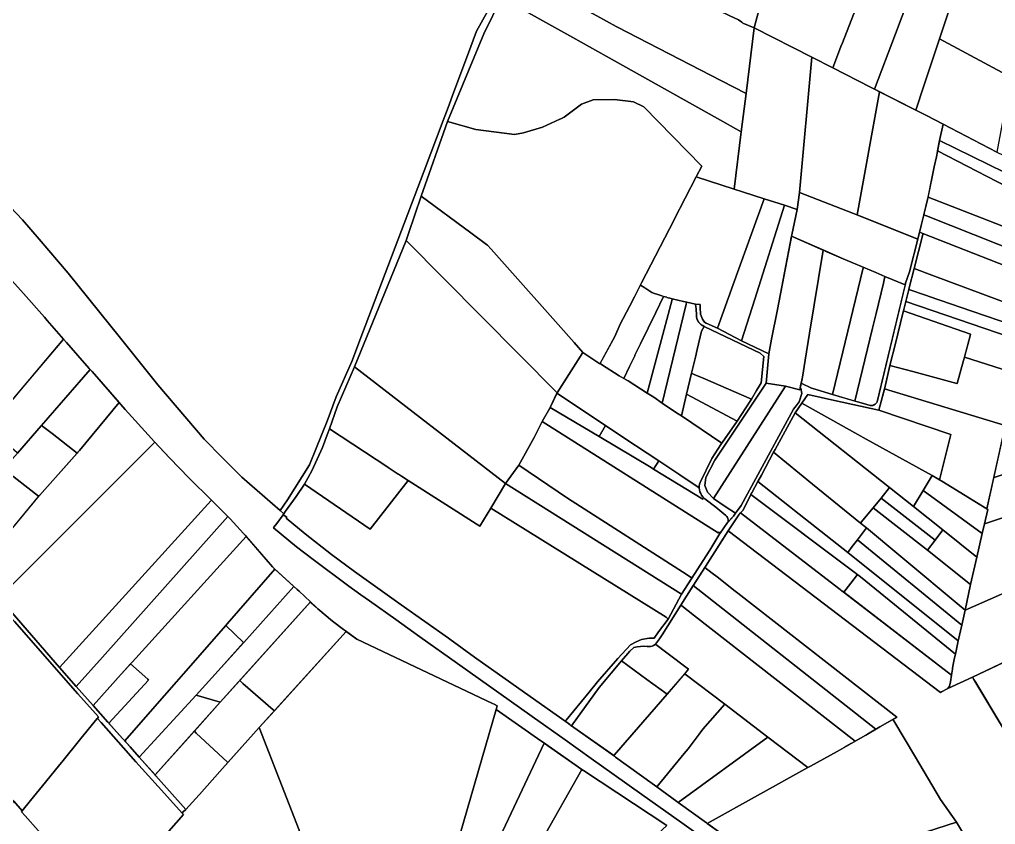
# Model space of a CAD drawing. Header units: metres. Extents: x 3 to 1005126, y 39 to 4383651.
# Drawn here: x 493042 to 493853, y 4369137 to 4369805 of the extents above; entities that cross this region are included whole.
import ezdxf

# ---------------------------------------------------------------- set-up
doc = ezdxf.new("R2010")
doc.units = ezdxf.units.M
doc.header["$MEASUREMENT"] = 0
doc.layers.add('TM_Llucmajor', color=7, linetype='Continuous')

msp = doc.modelspace()

# ---------------------------------------------------------------- linework, layer by layer
at = {"layer": 'TM_Llucmajor', "linetype": 'Continuous', "flags": 128}
for points in [[(493564.09, 4369833.96), (493552, 4369838.58), (493471.05, 4369869.57), (493472.16, 4369870.96), (493474.76, 4369874.43), (493482.3, 4369884.48), (493546.73, 4369860.94), (493588.83, 4369844.57), (493610.2, 4369836.26), (493657.68, 4369817.46), (493652.55, 4369797.99), (493643.02, 4369801.9), (493642.27, 4369802.75), (493639.53, 4369804.5), (493631.84, 4369808.08), (493623.32, 4369812.41), (493618.53, 4369814.24), (493609.63, 4369816.67), (493566.59, 4369833.23), (493564.09, 4369833.96)], [(493700.48, 4369773.51), (493652.55, 4369797.99), (493657.68, 4369817.46), (493663.6, 4369839.97), (493675.74, 4369882.96), (493705.05, 4369871.58), (493707.4, 4369870.67), (493713.72, 4369868.02), (493714.22, 4369867.81), (493734.2, 4369859.38), (493742.37, 4369855.93), (493751.74, 4369851.98), (493725.33, 4369784.19), (493725.19, 4369783.83), (493717.73, 4369764.7), (493700.48, 4369773.51)], [(493564.09, 4369833.96), (493566.59, 4369833.23), (493609.63, 4369816.67), (493618.53, 4369814.24), (493623.32, 4369812.41), (493631.84, 4369808.08), (493639.53, 4369804.5), (493642.27, 4369802.75), (493643.02, 4369801.9), (493652.55, 4369797.99), (493645.84, 4369743.42), (493625.46, 4369753.93), (493538.35, 4369798.84), (493537.93, 4369799.07), (493521.95, 4369807.79), (493454.23, 4369844.7), (493464.41, 4369861.27), (493470.23, 4369868.54), (493471.05, 4369869.57), (493552, 4369838.58), (493564.09, 4369833.96)], [(493749.16, 4369748.64), (493717.73, 4369764.7), (493725.19, 4369783.83), (493725.33, 4369784.19), (493751.74, 4369851.98), (493760.29, 4369874.07), (493761.36, 4369873.63), (493793.25, 4369860.57), (493795.15, 4369859.78), (493793.46, 4369855.31), (493792.14, 4369851.84), (493769.83, 4369793.06), (493752.35, 4369747.01), (493749.16, 4369748.64)], [(493786.73, 4369729.52), (493752.35, 4369747.01), (493769.83, 4369793.06), (493792.14, 4369851.84), (493793.46, 4369855.31), (493824.69, 4369843.47), (493806.39, 4369788.92), (493805.79, 4369787.12), (493793.42, 4369749.74), (493786.73, 4369729.52)], [(493865.75, 4369756.86), (493806.39, 4369788.92), (493824.69, 4369843.47), (493827.2, 4369850.92), (493924.58, 4369800.52), (493923.94, 4369796.79), (493923.6, 4369794.78), (493913.88, 4369732.41), (493911.81, 4369733.47), (493865.75, 4369756.86)], [(493501.94, 4369789.86), (493442.79, 4369822.99), (493454.23, 4369844.7), (493521.95, 4369807.79), (493537.93, 4369799.07), (493538.35, 4369798.84), (493625.46, 4369753.93), (493645.84, 4369743.42), (493641.84, 4369711.49), (493622.04, 4369722.59), (493529.68, 4369774.32), (493501.94, 4369789.86)], [(493421.47, 4369713.53), (493397.98, 4369720.07), (493428.08, 4369793.08), (493442.79, 4369822.99), (493501.94, 4369789.86), (493529.68, 4369774.32), (493622.04, 4369722.59), (493641.84, 4369711.49), (493635.87, 4369663.94), (493604.31, 4369674.14), (493609.03, 4369683.12), (493560.9, 4369732.28), (493552.38, 4369736.45), (493536.68, 4369738.35), (493518.84, 4369738.2), (493509.05, 4369734.48), (493499.11, 4369726.98), (493494.76, 4369723.69), (493491.9, 4369722.36), (493491.19, 4369722.04), (493476.87, 4369715.55), (493461.08, 4369710.84), (493453.39, 4369709.5), (493421.47, 4369713.53)], [(493642.91, 4369661.66), (493635.87, 4369663.94), (493641.84, 4369711.49), (493645.84, 4369743.42), (493652.55, 4369797.99), (493700.48, 4369773.51), (493690.21, 4369661.23), (493688.14, 4369647.05), (493677.65, 4369650.72), (493660.87, 4369655.85), (493642.91, 4369661.66)], [(493795.62, 4369725.03), (493786.73, 4369729.52), (493793.42, 4369749.74), (493805.79, 4369787.12), (493806.39, 4369788.92), (493865.75, 4369756.86), (493854.01, 4369694.84), (493809.38, 4369718.08), (493795.62, 4369725.03)], [(493752.35, 4369747.01), (493756.54, 4369744.88), (493737.97, 4369642.75), (493735.1, 4369643.9), (493690.21, 4369661.23), (493700.48, 4369773.51), (493717.73, 4369764.7), (493749.16, 4369748.64), (493752.35, 4369747.01)], [(493756.54, 4369744.88), (493786.73, 4369729.52), (493795.62, 4369725.03), (493809.38, 4369718.08), (493806.58, 4369704.34), (493804.75, 4369695.32), (493803.83, 4369690.79), (493802.16, 4369682.6), (493800.44, 4369674.16), (493796.61, 4369655.34), (493788.42, 4369622.6), (493737.97, 4369642.75), (493756.54, 4369744.88)], [(493417.11, 4369627.79), (493375.94, 4369658.1), (493397.98, 4369720.07), (493421.47, 4369713.53), (493453.39, 4369709.5), (493461.08, 4369710.84), (493476.87, 4369715.55), (493491.19, 4369722.04), (493491.9, 4369722.36), (493494.76, 4369723.69), (493499.11, 4369726.98), (493509.05, 4369734.48), (493518.84, 4369738.2), (493536.68, 4369738.35), (493552.38, 4369736.45), (493560.9, 4369732.28), (493609.03, 4369683.12), (493604.31, 4369674.14), (493586.19, 4369638.86), (493586.04, 4369638.57), (493558.97, 4369586.21), (493553.07, 4369574.73), (493548.94, 4369566.66), (493541.37, 4369551.91), (493536.94, 4369541.67), (493524.43, 4369518.88), (493510.23, 4369528.34), (493503.11, 4369536.63), (493502.96, 4369536.8), (493434.08, 4369614.15), (493431.09, 4369617.5), (493430.38, 4369618.02), (493417.11, 4369627.79)], [(493901.51, 4369657.99), (493806.58, 4369704.34), (493809.38, 4369718.08), (493854.01, 4369694.84), (493903.85, 4369671.29), (493906.15, 4369670.3), (493904.34, 4369656.22), (493901.51, 4369657.99)], [(493903.34, 4369644.98), (493804.86, 4369695.87), (493806.58, 4369704.34), (493901.51, 4369657.99), (493904.34, 4369656.22), (493903.34, 4369644.98)], [(493803.83, 4369690.79), (493804.75, 4369695.32), (493804.86, 4369695.87), (493903.34, 4369644.98), (493903.18, 4369643.13), (493901.86, 4369633.58), (493898.16, 4369618.05), (493797.01, 4369657.33), (493800.44, 4369674.16), (493802.16, 4369682.6), (493803.83, 4369690.79)], [(493593.9, 4369570.82), (493584.52, 4369573.08), (493583.71, 4369573.27), (493580.09, 4369574.08), (493580.12, 4369574.22), (493578.73, 4369574.53), (493577.26, 4369575.02), (493575.83, 4369575.47), (493572.64, 4369576.51), (493569.68, 4369577.48), (493567.64, 4369578.14), (493567.4, 4369578.22), (493567.47, 4369578.33), (493562.48, 4369581.53), (493562.37, 4369581.6), (493561.63, 4369582.05), (493558.02, 4369584.35), (493558.97, 4369586.21), (493586.04, 4369638.57), (493586.19, 4369638.86), (493604.31, 4369674.14), (493635.87, 4369663.94), (493642.91, 4369661.66), (493660.87, 4369655.85), (493635.12, 4369584.86), (493621.98, 4369548.62), (493612.7, 4369552.8), (493611.17, 4369553.64), (493609.56, 4369556.2), (493608, 4369560.15), (493607.58, 4369565.88), (493607.6, 4369568.16), (493603.88, 4369568.48), (493596.49, 4369570.2), (493593.9, 4369570.82)], [(493488.94, 4369494.98), (493363.4, 4369621.5), (493365.39, 4369627.31), (493375.94, 4369658.1), (493417.11, 4369627.79), (493430.38, 4369618.02), (493431.09, 4369617.5), (493434.08, 4369614.15), (493502.96, 4369536.8), (493503.11, 4369536.63), (493510.23, 4369528.34), (493488.94, 4369494.98)], [(493642.1, 4369538.2), (493621.98, 4369548.62), (493635.12, 4369584.86), (493660.87, 4369655.85), (493677.65, 4369650.72), (493652.96, 4369572.55), (493642.1, 4369538.2)], [(493761.13, 4369591.62), (493753.55, 4369594.79), (493726.58, 4369606.06), (493710.85, 4369613.01), (493683.65, 4369624.96), (493683.89, 4369626.18), (493688.14, 4369647.05), (493690.21, 4369661.23), (493735.1, 4369643.9), (493788.42, 4369622.6), (493781.62, 4369595.39), (493778.35, 4369585.93), (493778.18, 4369585.21), (493778.02, 4369584.57), (493761.13, 4369591.62)], [(493796.61, 4369655.34), (493797.01, 4369657.33), (493898.16, 4369618.05), (493894.02, 4369602.87), (493795.78, 4369641.83), (493793.46, 4369642.73), (493796.61, 4369655.34)], [(493664.69, 4369527.37), (493642.1, 4369538.2), (493652.96, 4369572.55), (493677.65, 4369650.72), (493688.14, 4369647.05), (493683.89, 4369626.18), (493671.82, 4369564.05), (493667.06, 4369539.54), (493664.69, 4369527.37)], [(493795.78, 4369641.83), (493894.02, 4369602.87), (493890.05, 4369588.92), (493792.66, 4369627.27), (493789.83, 4369628.24), (493793.46, 4369642.73), (493795.78, 4369641.83)], [(493639.88, 4369393.74), (493631.54, 4369381.2), (493612.12, 4369350.88), (493602.21, 4369335.27), (493596.37, 4369326.06), (493591.68, 4369318.67), (493576.12, 4369294.15), (493573.86, 4369290.58), (493570.67, 4369286.36), (493570.2, 4369285.96), (493569.04, 4369285.27), (493567.79, 4369284.75), (493566.47, 4369284.42), (493565.13, 4369284.29), (493564.13, 4369284.32), (493563.78, 4369284.36), (493560.96, 4369284.52), (493558.14, 4369284.44), (493558.1, 4369284.43), (493555.33, 4369284.11), (493552.57, 4369283.53), (493549.21, 4369280.45), (493542.42, 4369272.32), (493523.95, 4369250.27), (493500.88, 4369218.46), (493500.36, 4369218.85), (493499.4, 4369219.56), (493498.27, 4369220.39), (493495.6, 4369222.23), (493496.32, 4369223.05), (493515.49, 4369246.51), (493522.5, 4369255.08), (493539.21, 4369274.4), (493549.93, 4369285.82), (493554.53, 4369288.19), (493558.89, 4369290.05), (493565.44, 4369291.13), (493569.5, 4369291.13), (493573.17, 4369296.54), (493580.99, 4369307.09), (493592.19, 4369327.79), (493615.65, 4369364.32), (493624.11, 4369378.03), (493624.32, 4369378.33), (493630.47, 4369387.18), (493635.44, 4369392.46), (493637.11, 4369394.91), (493641.85, 4369401.4), (493653.99, 4369423.71), (493685.29, 4369481.24), (493687.47, 4369484.22), (493689.91, 4369487.55), (493692.23, 4369494.51), (493691.62, 4369497.22), (493691.62, 4369498.12), (493691.1, 4369498.59), (493690.74, 4369499.06), (493691.4, 4369502.13), (493691.56, 4369502.9), (493691.8, 4369502.79), (493692.16, 4369502.62), (493700.18, 4369498.85), (493700.24, 4369498.78), (493701.28, 4369498.47), (493717.6, 4369493.62), (493738.45, 4369487.42), (493743.25, 4369485.99), (493748.98, 4369484.29), (493750.03, 4369484.28), (493750.4, 4369484.35), (493751.07, 4369484.47), (493752.05, 4369484.86), (493752.31, 4369485), (493752.94, 4369485.42), (493753.7, 4369486.14), (493754.32, 4369487), (493754.61, 4369487.56), (493778.18, 4369585.21), (493778.35, 4369585.93), (493781.62, 4369595.39), (493788.42, 4369622.6), (493789.83, 4369628.24), (493792.66, 4369627.27), (493792.48, 4369626.4), (493785.39, 4369598.05), (493781.37, 4369581.98), (493778.54, 4369570.64), (493776.3, 4369562.29), (493769.54, 4369534.87), (493765.47, 4369518.68), (493760.98, 4369499.18), (493755.98, 4369480.56), (493719.38, 4369488.47), (493697.1, 4369493.63), (493692.1, 4369486.44), (493686.55, 4369478.22), (493670.01, 4369447.86), (493668.66, 4369445.6), (493658.54, 4369426.54), (493655.7, 4369421.18), (493650.58, 4369412), (493643.16, 4369397.33), (493639.88, 4369393.74)], [(493692.66, 4369508.04), (493690.41, 4369497.51), (493678.63, 4369500.35), (493662.49, 4369502.98), (493664.69, 4369527.37), (493667.06, 4369539.54), (493671.82, 4369564.05), (493683.65, 4369624.96), (493709.88, 4369613.44), (493698.62, 4369544.54), (493694.97, 4369522.17), (493692.66, 4369508.04)], [(493890.05, 4369588.92), (493888.47, 4369580.38), (493888.4, 4369577.46), (493888.38, 4369576.65), (493884.71, 4369561.03), (493870.68, 4369566.26), (493800.2, 4369592.53), (493785.39, 4369598.05), (493792.48, 4369626.4), (493792.66, 4369627.27), (493890.05, 4369588.92)], [(493445.98, 4369419.76), (493320.6, 4369516.44), (493363.4, 4369621.5), (493488.94, 4369494.98), (493482.9, 4369482.15), (493476.45, 4369471.23), (493469.92, 4369457.76), (493457.2, 4369434.83), (493445.98, 4369419.76)], [(493015.29, 4369610.75), (493016.48, 4369609.81), (493045.68, 4369577.41), (493063.14, 4369557.66), (493065.51, 4369554.98), (493078.9, 4369539.61), (493046.89, 4369501.44), (493027.51, 4369478.32), (493017.4, 4369485.3), (493000.28, 4369497.99), (493013.95, 4369522.57), (493011.7, 4369524.01), (492986.27, 4369540.32), (493015.29, 4369610.75)], [(493743.05, 4369598.77), (493717.6, 4369493.62), (493701.28, 4369498.47), (493700.24, 4369498.78), (493700.18, 4369498.85), (493692.16, 4369502.62), (493691.8, 4369502.79), (493691.56, 4369502.9), (493692.66, 4369508.04), (493694.97, 4369522.17), (493698.62, 4369544.54), (493709.88, 4369613.44), (493710.85, 4369613.01), (493711.62, 4369612.67), (493713.02, 4369612.05), (493726.58, 4369606.06), (493743.13, 4369599.14), (493743.05, 4369598.77)], [(493743.05, 4369598.77), (493743.13, 4369599.14), (493753.55, 4369594.79), (493761.13, 4369591.62), (493759.91, 4369586.02), (493753.76, 4369560.74), (493750.77, 4369548.5), (493736.06, 4369488.13), (493717.6, 4369493.62), (493743.05, 4369598.77)], [(493778.02, 4369584.57), (493754.61, 4369487.56), (493754.32, 4369487), (493753.7, 4369486.14), (493752.94, 4369485.42), (493752.31, 4369485), (493752.05, 4369484.86), (493751.07, 4369484.47), (493750.4, 4369484.35), (493750.03, 4369484.28), (493748.98, 4369484.29), (493743.25, 4369485.99), (493738.45, 4369487.42), (493736.06, 4369488.13), (493750.77, 4369548.5), (493753.76, 4369560.74), (493759.91, 4369586.02), (493761.13, 4369591.62), (493778.02, 4369584.57)], [(493781.37, 4369581.98), (493785.39, 4369598.05), (493800.2, 4369592.53), (493870.68, 4369566.26), (493881.98, 4369562.04), (493878.71, 4369547.28), (493833.22, 4369562.86), (493797.78, 4369574.99), (493795.77, 4369575.68), (493781.05, 4369580.72), (493781.37, 4369581.98)], [(493562.48, 4369581.53), (493567.47, 4369578.33), (493567.4, 4369578.22), (493567.64, 4369578.14), (493569.68, 4369577.48), (493572.64, 4369576.51), (493575.83, 4369575.47), (493577.26, 4369575.02), (493570.76, 4369561.59), (493558.21, 4369535.52), (493553.55, 4369526.16), (493553.34, 4369525.73), (493548.91, 4369516.76), (493544.26, 4369506.83), (493540.3, 4369509.08), (493525.66, 4369518.49), (493524.59, 4369519.17), (493536.94, 4369541.67), (493541.37, 4369551.91), (493548.94, 4369566.66), (493553.07, 4369574.73), (493558.02, 4369584.35), (493561.63, 4369582.05), (493562.37, 4369581.6), (493562.48, 4369581.53)], [(493553.34, 4369525.73), (493553.55, 4369526.16), (493558.21, 4369535.52), (493570.76, 4369561.59), (493577.26, 4369575.02), (493578.73, 4369574.53), (493580.12, 4369574.22), (493580.09, 4369574.08), (493583.71, 4369573.27), (493584.52, 4369573.08), (493584.34, 4369572.39), (493563.75, 4369494.71), (493547.79, 4369504.82), (493546.65, 4369505.47), (493544.26, 4369506.83), (493548.91, 4369516.76), (493553.34, 4369525.73)], [(493876.51, 4369537.36), (493778.54, 4369570.64), (493781.05, 4369580.72), (493795.77, 4369575.68), (493797.78, 4369574.99), (493833.22, 4369562.86), (493878.71, 4369547.28), (493878.45, 4369546.11), (493876.51, 4369537.36)], [(493593.9, 4369570.82), (493596.49, 4369570.2), (493596.37, 4369569.73), (493596.11, 4369568.65), (493576.16, 4369486.44), (493569.24, 4369491.23), (493563.75, 4369494.71), (493584.34, 4369572.39), (493584.52, 4369573.08), (493593.9, 4369570.82)], [(493596.37, 4369569.73), (493596.49, 4369570.2), (493603.88, 4369568.48), (493604.14, 4369566.39), (493604.36, 4369564.58), (493604.53, 4369559.33), (493604.54, 4369559.14), (493604.54, 4369558.94), (493604.56, 4369558.74), (493604.57, 4369558.54), (493604.59, 4369558.34), (493604.62, 4369558.14), (493604.65, 4369557.94), (493604.68, 4369557.75), (493604.71, 4369557.55), (493604.75, 4369557.35), (493604.8, 4369557.16), (493604.85, 4369556.97), (493604.9, 4369556.77), (493604.95, 4369556.58), (493605.01, 4369556.39), (493605.08, 4369556.2), (493605.14, 4369556.01), (493605.22, 4369555.82), (493605.29, 4369555.64), (493605.37, 4369555.46), (493605.45, 4369555.27), (493605.54, 4369555.09), (493605.63, 4369554.91), (493605.72, 4369554.74), (493605.82, 4369554.56), (493605.92, 4369554.39), (493606.02, 4369554.22), (493606.13, 4369554.05), (493606.24, 4369553.88), (493606.35, 4369553.72), (493606.47, 4369553.56), (493606.59, 4369553.4), (493606.72, 4369553.24), (493606.84, 4369553.08), (493606.97, 4369552.93), (493607.11, 4369552.78), (493607.24, 4369552.64), (493607.38, 4369552.49), (493607.52, 4369552.35), (493607.67, 4369552.21), (493607.82, 4369552.08), (493607.97, 4369551.95), (493608.12, 4369551.82), (493608.27, 4369551.69), (493608.43, 4369551.57), (493608.59, 4369551.45), (493608.75, 4369551.33), (493608.92, 4369551.22), (493609.09, 4369551.11), (493609.26, 4369551.01), (493609.43, 4369550.9), (493609.6, 4369550.81), (493609.78, 4369550.71), (493611.03, 4369550.08), (493608.85, 4369546.26), (493605.27, 4369531.03), (493603.71, 4369524.5), (493600.55, 4369511.23), (493596.4, 4369493.76), (493592.13, 4369475.85), (493589.53, 4369477.5), (493584.01, 4369481), (493576.16, 4369486.44), (493596.11, 4369568.65), (493596.37, 4369569.73)], [(493607.58, 4369565.88), (493608, 4369560.15), (493609.56, 4369556.2), (493611.17, 4369553.64), (493612.7, 4369552.8), (493621.98, 4369548.62), (493642.1, 4369538.2), (493664.69, 4369527.37), (493662.49, 4369502.98), (493619.92, 4369439.03), (493612.45, 4369424.72), (493611.43, 4369417.94), (493613.85, 4369412.56), (493618.78, 4369407.12), (493628.5, 4369400.64), (493637.11, 4369394.91), (493635.44, 4369392.46), (493630.61, 4369387.32), (493630.82, 4369388.36), (493630.83, 4369389.42), (493630.64, 4369390.47), (493630.61, 4369390.6), (493630.26, 4369391.46), (493629.7, 4369392.37), (493629.11, 4369393.03), (493620.65, 4369399.95), (493611.62, 4369406.98), (493611.43, 4369407.06), (493611.31, 4369407.13), (493610.9, 4369407.47), (493609.82, 4369408.63), (493608.89, 4369409.92), (493608.13, 4369411.31), (493607.55, 4369412.79), (493607.16, 4369414.32), (493606.97, 4369415.9), (493606.96, 4369416.09), (493606.96, 4369416.21), (493606.98, 4369417.48), (493607.19, 4369419.06), (493607.59, 4369420.59), (493617.29, 4369440.4), (493624.94, 4369452.02), (493638.38, 4369471.38), (493649.33, 4369488), (493650.36, 4369489.57), (493654.54, 4369496.73), (493656.73, 4369500.49), (493658.35, 4369503.26), (493660.57, 4369525.02), (493657.56, 4369527.72), (493611.69, 4369549.76), (493611.03, 4369550.08), (493609.78, 4369550.71), (493609.6, 4369550.81), (493609.43, 4369550.9), (493609.26, 4369551.01), (493609.09, 4369551.11), (493608.92, 4369551.22), (493608.75, 4369551.33), (493608.59, 4369551.45), (493608.43, 4369551.57), (493608.27, 4369551.69), (493608.12, 4369551.82), (493607.97, 4369551.95), (493607.82, 4369552.08), (493607.67, 4369552.21), (493607.52, 4369552.35), (493607.38, 4369552.49), (493607.24, 4369552.64), (493607.11, 4369552.78), (493606.97, 4369552.93), (493606.84, 4369553.08), (493606.72, 4369553.24), (493606.59, 4369553.4), (493606.47, 4369553.56), (493606.35, 4369553.72), (493606.24, 4369553.88), (493606.13, 4369554.05), (493606.02, 4369554.22), (493605.92, 4369554.39), (493605.82, 4369554.56), (493605.72, 4369554.74), (493605.63, 4369554.91), (493605.54, 4369555.09), (493605.45, 4369555.27), (493605.37, 4369555.46), (493605.29, 4369555.64), (493605.22, 4369555.82), (493605.14, 4369556.01), (493605.08, 4369556.2), (493605.01, 4369556.39), (493604.95, 4369556.58), (493604.9, 4369556.77), (493604.85, 4369556.97), (493604.8, 4369557.16), (493604.75, 4369557.35), (493604.71, 4369557.55), (493604.68, 4369557.75), (493604.65, 4369557.94), (493604.62, 4369558.14), (493604.59, 4369558.34), (493604.57, 4369558.54), (493604.56, 4369558.74), (493604.54, 4369558.94), (493604.54, 4369559.14), (493604.53, 4369559.33), (493604.36, 4369564.58), (493604.14, 4369566.39), (493603.88, 4369568.48), (493607.6, 4369568.16), (493607.58, 4369565.88)], [(493873.87, 4369525.46), (493870.62, 4369510.82), (493827.14, 4369524.57), (493831.89, 4369542.26), (493832.29, 4369543.74), (493776.5, 4369563.04), (493778.54, 4369570.64), (493876.51, 4369537.36), (493875.59, 4369533.23), (493873.87, 4369525.46)], [(493776.3, 4369562.29), (493776.5, 4369563.04), (493832.29, 4369543.74), (493831.89, 4369542.26), (493826.39, 4369521.78), (493821.22, 4369502.55), (493820.72, 4369502.69), (493784.19, 4369512.5), (493765.22, 4369517.6), (493765.47, 4369518.68), (493769.54, 4369534.87), (493776.3, 4369562.29)], [(493603.71, 4369524.5), (493605.27, 4369531.03), (493608.85, 4369546.26), (493611.03, 4369550.08), (493611.69, 4369549.76), (493657.56, 4369527.72), (493660.57, 4369525.02), (493658.35, 4369503.26), (493656.73, 4369500.49), (493654.54, 4369496.73), (493650.36, 4369489.57), (493610.24, 4369507.02), (493602.73, 4369510.28), (493600.55, 4369511.23), (493603.71, 4369524.5)], [(493040.56, 4369445), (493020.11, 4369462.76), (493016.84, 4369465.6), (493027.51, 4369478.32), (493078.9, 4369539.61), (493081.49, 4369536.64), (493100.29, 4369515.19), (493101.05, 4369514.32), (493060.45, 4369467.58), (493040.72, 4369444.86), (493040.56, 4369445)], [(493546.65, 4369505.47), (493547.79, 4369504.82), (493563.75, 4369494.71), (493569.24, 4369491.23), (493576.16, 4369486.44), (493584.01, 4369481), (493589.53, 4369477.5), (493592.13, 4369475.85), (493625.67, 4369453.07), (493624.94, 4369452.02), (493617.29, 4369440.4), (493607.59, 4369420.59), (493607.19, 4369419.06), (493606.98, 4369417.48), (493606.96, 4369416.21), (493606.96, 4369416.09), (493590.74, 4369426.86), (493563.63, 4369444.86), (493545.17, 4369457.1), (493528.95, 4369467.86), (493488.73, 4369494.54), (493488.94, 4369494.98), (493510.23, 4369528.34), (493524.43, 4369518.88), (493524.59, 4369519.17), (493525.66, 4369518.49), (493540.3, 4369509.08), (493544.26, 4369506.83), (493546.65, 4369505.47)], [(493760.98, 4369499.18), (493765.22, 4369517.6), (493784.19, 4369512.5), (493820.72, 4369502.69), (493821.22, 4369502.55), (493826.39, 4369521.78), (493827.14, 4369524.57), (493870.62, 4369510.82), (493869.78, 4369507.04), (493865.04, 4369485.64), (493861.23, 4369468.45), (493861.11, 4369467.91), (493760.74, 4369498.31), (493760.98, 4369499.18)], [(493090.98, 4369445.67), (493090.31, 4369444.92), (493069.47, 4369461.1), (493060.73, 4369467.9), (493101.05, 4369514.32), (493102.63, 4369512.51), (493125.13, 4369486.85), (493092.3, 4369447.14), (493090.98, 4369445.67)], [(493306.27, 4369483.24), (493320.6, 4369516.44), (493445.98, 4369419.76), (493433.8, 4369399.24), (493424.83, 4369384.14), (493365.27, 4369422.01), (493359.68, 4369425.65), (493357.03, 4369427.37), (493356.85, 4369427.48), (493348.59, 4369432.91), (493348.28, 4369433.11), (493299.76, 4369464.96), (493306.27, 4369483.24)], [(493600.55, 4369511.23), (493602.73, 4369510.28), (493610.24, 4369507.02), (493650.36, 4369489.57), (493649.33, 4369488), (493638.38, 4369471.38), (493596.4, 4369493.76), (493600.55, 4369511.23)], [(493618.78, 4369407.12), (493613.85, 4369412.56), (493611.43, 4369417.94), (493612.45, 4369424.72), (493619.92, 4369439.03), (493662.49, 4369502.98), (493678.63, 4369500.35), (493618.78, 4369407.12)], [(493523.76, 4369458.67), (493483.22, 4369482.83), (493488.73, 4369494.54), (493528.95, 4369467.86), (493523.76, 4369458.67)], [(493625.67, 4369453.07), (493592.13, 4369475.85), (493596.4, 4369493.76), (493638.38, 4369471.38), (493625.67, 4369453.07)], [(493690.41, 4369497.51), (493690.74, 4369499.06), (493691.1, 4369498.59), (493691.62, 4369498.12), (493691.62, 4369497.22), (493692.23, 4369494.51), (493689.91, 4369487.55), (493687.47, 4369484.22), (493685.29, 4369481.24), (493653.99, 4369423.71), (493641.85, 4369401.4), (493637.11, 4369394.91), (493628.5, 4369400.64), (493618.78, 4369407.12), (493678.63, 4369500.35), (493690.41, 4369497.51)], [(493806.58, 4369422.67), (493800.28, 4369426.4), (493745.51, 4369456.39), (493738.51, 4369460.23), (493692.1, 4369486.44), (493697.1, 4369493.63), (493719.38, 4369488.47), (493755.98, 4369480.56), (493815.81, 4369460.37), (493806.58, 4369422.67)], [(493755.98, 4369480.56), (493760.74, 4369498.31), (493861.11, 4369467.91), (493845.74, 4369398.64), (493809.71, 4369420.83), (493806.58, 4369422.67), (493815.81, 4369460.37), (493755.98, 4369480.56)], [(493058.9, 4369409.83), (493092.3, 4369447.14), (493125.13, 4369486.85), (493126.65, 4369485.12), (493130.21, 4369481.05), (493152.03, 4369456.88), (493154.2, 4369454.48), (493154.75, 4369453.89), (493025.32, 4369324.63), (493023.55, 4369326.66), (493005.19, 4369344.88), (493058.9, 4369409.83)], [(493764.98, 4369416.24), (493686.55, 4369478.22), (493692.1, 4369486.44), (493738.51, 4369460.23), (493745.51, 4369456.39), (493800.28, 4369426.4), (493793, 4369413.94), (493784.84, 4369400.47), (493764.98, 4369416.24)], [(493851.5, 4369424.59), (493861.23, 4369468.45), (493862.84, 4369467.96), (493915.68, 4369478.51), (493971.44, 4369492.11), (493974.17, 4369492.77), (493972.33, 4369464), (493852.82, 4369424.91), (493851.5, 4369424.59)], [(493610.35, 4369407.67), (493610.5, 4369407.91), (493610.9, 4369407.47), (493611.31, 4369407.13), (493611.43, 4369407.06), (493611.62, 4369406.98), (493620.65, 4369399.95), (493629.11, 4369393.03), (493629.7, 4369392.37), (493630.26, 4369391.46), (493630.61, 4369390.6), (493630.64, 4369390.47), (493630.83, 4369389.42), (493630.82, 4369388.36), (493630.61, 4369387.32), (493630.47, 4369387.18), (493624.32, 4369378.33), (493622.98, 4369379.21), (493622.54, 4369378.74), (493476.45, 4369471.23), (493482.9, 4369482.15), (493483.22, 4369482.83), (493523.76, 4369458.67), (493567.07, 4369432.85), (493569.07, 4369431.62), (493609.77, 4369406.74), (493610.35, 4369407.67)], [(493701.09, 4369419.2), (493668.66, 4369445.6), (493670.01, 4369447.86), (493686.55, 4369478.22), (493764.98, 4369416.24), (493758.11, 4369407.53), (493751.45, 4369399.52), (493742.85, 4369389.18), (493740.88, 4369386.81), (493701.09, 4369419.2)], [(493600.62, 4369341.21), (493596.76, 4369343.71), (493497.56, 4369407.51), (493457.2, 4369434.83), (493469.92, 4369457.76), (493476.45, 4369471.23), (493622.54, 4369378.74), (493622.98, 4369379.21), (493624.32, 4369378.33), (493624.11, 4369378.03), (493615.65, 4369364.32), (493600.75, 4369341.12), (493600.62, 4369341.21)], [(493030.19, 4369432.91), (493031.43, 4369434.3), (493031.92, 4369434.87), (493040.62, 4369444.74), (493060.45, 4369467.58), (493060.73, 4369467.9), (493069.47, 4369461.1), (493090.31, 4369444.92), (493058.9, 4369409.83), (493058.26, 4369409.06), (493029.13, 4369431.73), (493030.19, 4369432.91)], [(493333.71, 4369381.63), (493279.12, 4369419.17), (493285.31, 4369430.12), (493294.16, 4369449.57), (493298.03, 4369460.18), (493299.76, 4369464.96), (493348.28, 4369433.11), (493348.59, 4369432.91), (493356.85, 4369427.48), (493357.03, 4369427.37), (493359.68, 4369425.65), (493365.27, 4369422.01), (493333.71, 4369381.63)], [(493563.63, 4369444.86), (493573.39, 4369438.38), (493573.37, 4369438.35), (493569.07, 4369431.62), (493567.07, 4369432.85), (493523.76, 4369458.67), (493528.95, 4369467.86), (493545.17, 4369457.1), (493563.63, 4369444.86)], [(493852.82, 4369424.91), (493972.33, 4369464), (493972.12, 4369460.75), (493970.4, 4369428.36), (493966.26, 4369427.39), (493918.21, 4369410.36), (493886.45, 4369400.44), (493885.87, 4369400.26), (493843.83, 4369386.1), (493846.6, 4369398.11), (493845.74, 4369398.64), (493851.5, 4369424.59), (493852.82, 4369424.91)], [(493154.75, 4369453.89), (493166.93, 4369440.85), (493183.31, 4369424.16), (493201.83, 4369405.85), (493201.67, 4369405.67), (493075.51, 4369266.92), (493025.32, 4369324.63), (493154.75, 4369453.89)], [(493681.97, 4369400.54), (493655.7, 4369421.18), (493658.54, 4369426.54), (493668.66, 4369445.6), (493701.09, 4369419.2), (493740.88, 4369386.81), (493745.75, 4369382.81), (493738.26, 4369372.83), (493734.04, 4369367.23), (493730.46, 4369362.45), (493686.06, 4369397.33), (493681.97, 4369400.54)], [(493573.39, 4369438.38), (493590.74, 4369426.86), (493606.96, 4369416.09), (493606.97, 4369415.9), (493607.16, 4369414.32), (493607.55, 4369412.79), (493608.13, 4369411.31), (493608.89, 4369409.92), (493609.82, 4369408.63), (493610.5, 4369407.91), (493610.35, 4369407.67), (493609.77, 4369406.74), (493569.07, 4369431.62), (493573.37, 4369438.35), (493573.39, 4369438.38)], [(493031.11, 4369376.22), (493030.46, 4369375.44), (493003.5, 4369397.09), (493000.33, 4369399.49), (493029.13, 4369431.73), (493058.26, 4369409.06), (493031.11, 4369376.22)], [(493600.62, 4369341.21), (493600.75, 4369341.12), (493592.19, 4369327.79), (493445.98, 4369419.76), (493457.2, 4369434.83), (493497.56, 4369407.51), (493596.76, 4369343.71), (493600.62, 4369341.21)], [(493263.43, 4369396.76), (493272.28, 4369408.9), (493279.12, 4369419.17), (493333.71, 4369381.63), (493365.27, 4369422.01), (493424.83, 4369384.14), (493433.8, 4369399.24), (493579.41, 4369308.68), (493580.99, 4369307.09), (493573.17, 4369296.54), (493569.5, 4369291.13), (493565.44, 4369291.13), (493558.89, 4369290.05), (493554.53, 4369288.19), (493549.93, 4369285.82), (493539.21, 4369274.4), (493522.5, 4369255.08), (493515.49, 4369246.51), (493496.32, 4369223.05), (493495.6, 4369222.23), (493480.52, 4369232.93), (493420.38, 4369275.61), (493399.84, 4369290.44), (493398.65, 4369291.27), (493359.36, 4369318.88), (493320.66, 4369346.56), (493301.48, 4369360.69), (493279.62, 4369377.79), (493263.91, 4369390.8), (493264.46, 4369391.57), (493261.29, 4369393.69), (493261.86, 4369394.5), (493263.43, 4369396.76)], [(493650.58, 4369412), (493655.7, 4369421.18), (493681.97, 4369400.54), (493686.06, 4369397.33), (493730.46, 4369362.45), (493822.07, 4369288.99), (493819.64, 4369277.85), (493740.8, 4369342.09), (493738.52, 4369343.86), (493649.83, 4369410.51), (493650.58, 4369412)], [(493842.01, 4369378.27), (493793, 4369413.94), (493800.28, 4369426.4), (493809.71, 4369420.83), (493846.6, 4369398.11), (493843.83, 4369386.1), (493842.01, 4369378.27)], [(493827.68, 4369314.58), (493832.31, 4369335.86), (493837.43, 4369358.45), (493842.01, 4369378.27), (493843.83, 4369386.1), (493885.87, 4369400.26), (493886.45, 4369400.44), (493918.21, 4369410.36), (493966.26, 4369427.39), (493970.4, 4369428.36), (493966.8, 4369373.92), (493919.03, 4369353.32), (493895.39, 4369343.67), (493878.64, 4369336.82), (493827.68, 4369314.58)], [(493579.41, 4369308.68), (493433.8, 4369399.24), (493445.98, 4369419.76), (493592.19, 4369327.79), (493580.99, 4369307.09), (493579.41, 4369308.68)], [(493802.78, 4369372.69), (493758.11, 4369407.53), (493764.98, 4369416.24), (493784.84, 4369400.47), (493809.25, 4369381.32), (493802.78, 4369372.69)], [(493809.25, 4369381.32), (493784.84, 4369400.47), (493793, 4369413.94), (493842.01, 4369378.27), (493837.43, 4369358.45), (493809.25, 4369381.32)], [(493089.37, 4369251.05), (493075.51, 4369266.92), (493201.67, 4369405.67), (493201.83, 4369405.85), (493201.99, 4369405.69), (493215.52, 4369392.24), (493111.29, 4369275.58), (493089.37, 4369251.05)], [(493736.95, 4369345.03), (493738.35, 4369343.98), (493732.89, 4369336.86), (493726.97, 4369329.4), (493726.21, 4369329.99), (493725.31, 4369330.68), (493724.63, 4369331.21), (493723.96, 4369331.72), (493722.89, 4369332.54), (493641.32, 4369395.32), (493643.16, 4369397.33), (493649.83, 4369410.51), (493734.28, 4369347.04), (493735.45, 4369346.16), (493736.29, 4369345.53), (493736.95, 4369345.03)], [(493796.36, 4369364.34), (493751.45, 4369399.52), (493758.11, 4369407.53), (493802.78, 4369372.69), (493796.36, 4369364.34)], [(493745.75, 4369382.81), (493740.88, 4369386.81), (493742.85, 4369389.18), (493751.45, 4369399.52), (493796.36, 4369364.34), (493832.31, 4369335.86), (493827.68, 4369314.58), (493772.63, 4369360.42), (493745.75, 4369382.81)], [(493230.05, 4369376.47), (493230.71, 4369375.7), (493136.19, 4369271.71), (493126.85, 4369261.3), (493103.49, 4369235.27), (493089.37, 4369251.05), (493111.29, 4369275.58), (493215.52, 4369392.24), (493217.31, 4369390.46), (493228.41, 4369378.28), (493230.05, 4369376.47)], [(493813.36, 4369249.37), (493808.18, 4369246.77), (493807.2, 4369246.21), (493631.06, 4369380.46), (493631.54, 4369381.2), (493639.88, 4369393.74), (493641.32, 4369395.32), (493816.35, 4369260.62), (493815.7, 4369254.99), (493814.62, 4369251.35), (493813.36, 4369249.37)], [(493824.9, 4369301.92), (493738.26, 4369372.83), (493745.75, 4369382.81), (493772.63, 4369360.42), (493827.68, 4369314.58), (493824.9, 4369301.92)], [(493832.31, 4369335.86), (493796.36, 4369364.34), (493802.78, 4369372.69), (493809.25, 4369381.32), (493837.43, 4369358.45), (493832.31, 4369335.86)], [(493149.02, 4369257.1), (493134.69, 4369270.05), (493136.19, 4369271.71), (493230.71, 4369375.7), (493252.55, 4369350.58), (493253.81, 4369349.12), (493254.56, 4369348.44), (493214.82, 4369303.06), (493213.66, 4369301.73), (493178.65, 4369261.75), (493172.86, 4369255.13), (493154.78, 4369234.49), (493129.76, 4369205.91), (493127.87, 4369208.02), (493116.61, 4369220.6), (493149.67, 4369256.52), (493149.02, 4369257.1)], [(493822.07, 4369288.99), (493730.46, 4369362.45), (493734.04, 4369367.23), (493738.26, 4369372.83), (493824.9, 4369301.92), (493822.07, 4369288.99)], [(493044.75, 4369147.82), (493037.84, 4369155.83), (493021.08, 4369171.93), (493002.17, 4369190.1), (492903.65, 4369277.63), (492891.74, 4369288.21), (492884.36, 4369294.17), (492917.33, 4369345.33), (492917.63, 4369345.79), (492919.4, 4369349.07), (492949.66, 4369347.96), (493000.48, 4369346.68), (493038.32, 4369305.15), (493090.74, 4369245.09), (493108.06, 4369225.82), (493107.1, 4369224.55), (493107.04, 4369224.62), (493106.98, 4369224.69), (493093.36, 4369207.91), (493077.43, 4369188.22), (493075.83, 4369186.25), (493064.03, 4369171.77), (493051.46, 4369156.37), (493044.75, 4369147.82)], [(493214.82, 4369303.06), (493254.56, 4369348.44), (493270.26, 4369334.17), (493228.71, 4369287.75), (493228.52, 4369287.55), (493213.66, 4369301.73), (493214.82, 4369303.06)], [(493756.94, 4369217.58), (493754.19, 4369215.88), (493753.67, 4369215.58), (493602.01, 4369334.95), (493602.21, 4369335.27), (493611.53, 4369349.95), (493617.69, 4369345.11), (493621.68, 4369342.1), (493636.89, 4369330.22), (493638.86, 4369328.68), (493770.92, 4369225.55), (493756.94, 4369217.58)], [(493738.35, 4369343.98), (493738.52, 4369343.86), (493740.8, 4369342.09), (493819.64, 4369277.85), (493818.77, 4369273.84), (493818.77, 4369273.41), (493818.12, 4369270.71), (493817.58, 4369268.12), (493817.16, 4369266.16), (493817.2, 4369265.47), (493816.35, 4369260.62), (493730.47, 4369326.71), (493726.97, 4369329.4), (493732.89, 4369336.86), (493738.35, 4369343.98)], [(493209.06, 4369238), (493189.17, 4369243.94), (493209.93, 4369266.78), (493228.71, 4369287.75), (493270.26, 4369334.17), (493273.03, 4369331.66), (493274.56, 4369330.28), (493283.96, 4369321.42), (493209.06, 4369238)], [(493603.09, 4369309.73), (493592.54, 4369318), (493591.68, 4369318.67), (493596.37, 4369326.06), (493602.01, 4369334.95), (493753.67, 4369215.58), (493746.69, 4369211.5), (493745.88, 4369210.94), (493745.39, 4369210.6), (493736.48, 4369205.65), (493603.09, 4369309.73)], [(493813.36, 4369249.37), (493814.62, 4369251.35), (493815.7, 4369254.99), (493816.35, 4369260.62), (493817.2, 4369265.47), (493817.16, 4369266.16), (493817.58, 4369268.12), (493818.12, 4369270.71), (493818.77, 4369273.41), (493818.77, 4369273.84), (493819.64, 4369277.85), (493822.07, 4369288.99), (493824.9, 4369301.92), (493827.68, 4369314.58), (493878.64, 4369336.82), (493874.38, 4369307.22), (493869.08, 4369275.61), (493868.78, 4369275.4), (493833.92, 4369258.95), (493813.36, 4369249.37)], [(493253.17, 4369231.73), (493227.92, 4369253.75), (493226.01, 4369255.42), (493225.9, 4369255.51), (493225.27, 4369256.06), (493283.96, 4369321.42), (493283.99, 4369321.39), (493284.49, 4369320.91), (493288.76, 4369316.89), (493290.22, 4369315.52), (493302.34, 4369305.43), (493311.54, 4369298.38), (493313.05, 4369297.23), (493313.62, 4369296.82), (493254.13, 4369230.89), (493253.17, 4369231.73)], [(493603.09, 4369309.73), (493736.48, 4369205.65), (493736.11, 4369205.45), (493733.2, 4369203.83), (493727.88, 4369200.87), (493721.36, 4369197.25), (493699.22, 4369184.95), (493697.24, 4369183.85), (493664.01, 4369209.16), (493628.19, 4369236.44), (493595.3, 4369261.49), (493594.92, 4369261.78), (493596.72, 4369263.87), (493598.06, 4369265.41), (493580.04, 4369279.17), (493571, 4369286.07), (493570.67, 4369286.36), (493573.86, 4369290.58), (493576.12, 4369294.15), (493591.68, 4369318.67), (493592.54, 4369318), (493603.09, 4369309.73)], [(493213.66, 4369301.73), (493228.52, 4369287.55), (493209.93, 4369266.78), (493189.17, 4369243.94), (493141.7, 4369192.56), (493134.19, 4369200.95), (493129.76, 4369205.91), (493154.78, 4369234.49), (493172.86, 4369255.13), (493178.65, 4369261.75), (493213.66, 4369301.73)], [(493435.22, 4369236.97), (493436.54, 4369236.34), (493439.09, 4369235.12), (493438.38, 4369231.91), (493405.22, 4369118.19), (493403.02, 4369109.48), (493395.57, 4369080.52), (493394.87, 4369077.82), (493297.99, 4369071.3), (493280.8, 4369116.01), (493280.66, 4369116.37), (493274.8, 4369131.49), (493274.69, 4369131.76), (493241.57, 4369216.96), (493313.62, 4369296.82), (493322.64, 4369290.29), (493435.22, 4369236.97)], [(493570.67, 4369286.36), (493571, 4369286.07), (493580.04, 4369279.17), (493598.06, 4369265.41), (493596.72, 4369263.87), (493580.17, 4369244.78), (493563.51, 4369256.97), (493542.42, 4369272.32), (493549.21, 4369280.45), (493552.57, 4369283.53), (493555.33, 4369284.11), (493558.1, 4369284.43), (493558.14, 4369284.44), (493560.96, 4369284.52), (493563.78, 4369284.36), (493564.13, 4369284.32), (493565.13, 4369284.29), (493566.47, 4369284.42), (493567.79, 4369284.75), (493569.04, 4369285.27), (493570.2, 4369285.96), (493570.67, 4369286.36)], [(493149.02, 4369257.1), (493149.67, 4369256.52), (493116.61, 4369220.6), (493115.73, 4369221.58), (493103.49, 4369235.27), (493126.85, 4369261.3), (493134.69, 4369270.05), (493149.02, 4369257.1)], [(493536.25, 4369194.14), (493535.87, 4369193.72), (493502.79, 4369217.02), (493500.88, 4369218.46), (493523.95, 4369250.27), (493542.42, 4369272.32), (493563.51, 4369256.97), (493580.17, 4369244.78), (493536.25, 4369194.14)], [(493835.06, 4369257.05), (493833.92, 4369258.95), (493864.41, 4369273.33), (493864.84, 4369272.61), (493906.93, 4369201.75), (493907.01, 4369201.62), (493878.63, 4369184.29), (493835.06, 4369257.05)], [(493595.3, 4369261.49), (493628.19, 4369236.44), (493610.02, 4369215.66), (493606.94, 4369211.57), (493597.73, 4369199.33), (493594.53, 4369195.45), (493580.69, 4369178.67), (493571.64, 4369167.7), (493567.76, 4369170.48), (493537.5, 4369192.56), (493536.62, 4369193.19), (493535.87, 4369193.72), (493536.25, 4369194.14), (493580.17, 4369244.78), (493594.92, 4369261.78), (493595.3, 4369261.49)], [(493215.05, 4369188.32), (493189.19, 4369212.43), (493187.63, 4369214.14), (493209.06, 4369238), (493225.27, 4369256.06), (493225.9, 4369255.51), (493226.01, 4369255.42), (493227.92, 4369253.75), (493253.17, 4369231.73), (493254.13, 4369230.89), (493241.57, 4369216.96), (493215.42, 4369187.98), (493215.05, 4369188.32)], [(493154.95, 4369177.74), (493141.7, 4369192.56), (493189.17, 4369243.94), (493209.06, 4369238), (493154.95, 4369177.74)], [(493664.01, 4369209.16), (493589.4, 4369154.96), (493588.44, 4369155.66), (493571.64, 4369167.7), (493580.69, 4369178.67), (493594.53, 4369195.45), (493597.73, 4369199.33), (493606.94, 4369211.57), (493610.02, 4369215.66), (493628.19, 4369236.44), (493664.01, 4369209.16)], [(493475.44, 4369206.06), (493476.67, 4369205.21), (493478.09, 4369204.22), (493443.7, 4369131.19), (493429.22, 4369100.44), (493405.22, 4369118.19), (493438.38, 4369231.91), (493475.44, 4369206.06)], [(493177.46, 4369145.98), (493178.46, 4369147.11), (493180.68, 4369148.99), (493191.65, 4369161.19), (493191.85, 4369161.41), (493202.33, 4369173.47), (493210.86, 4369182.93), (493241.57, 4369216.96), (493274.69, 4369131.76), (493274.8, 4369131.49), (493280.66, 4369116.37), (493280.8, 4369116.01), (493297.99, 4369071.3), (493295.53, 4369063.21), (493255.98, 4368932.65), (493254.59, 4368930), (493252.02, 4368932.08), (493197.33, 4368987.8), (493113.72, 4369072.98), (493125.96, 4369085.37), (493134.13, 4369094.29), (493178.58, 4369144.73), (493177.46, 4369145.98)], [(493215.05, 4369188.32), (493215.42, 4369187.98), (493210.86, 4369182.93), (493202.33, 4369173.47), (493191.85, 4369161.41), (493191.65, 4369161.19), (493180.68, 4369148.99), (493155.68, 4369176.92), (493154.95, 4369177.74), (493187.63, 4369214.14), (493189.19, 4369212.43), (493215.05, 4369188.32)], [(493429.22, 4369100.44), (493443.7, 4369131.19), (493478.09, 4369204.22), (493509.33, 4369182.3), (493476.05, 4369123.05), (493436.46, 4369053.53), (493436.33, 4369053.33), (493354.93, 4368922.18), (493353.1, 4368919.23), (493351.34, 4368917.83), (493351.87, 4368919.77), (493394.87, 4369077.82), (493395.57, 4369080.52), (493403.02, 4369109.48), (493405.22, 4369118.19), (493429.22, 4369100.44)], [(493613.59, 4369137.38), (493613.51, 4369137.44), (493612.89, 4369137.88), (493589.4, 4369154.96), (493664.01, 4369209.16), (493697.24, 4369183.85), (493613.59, 4369137.38)], [(493487.68, 4369113.52), (493476.05, 4369123.05), (493509.33, 4369182.3), (493510.68, 4369181.35), (493579.97, 4369135.79), (493527.37, 4369086.62), (493524.18, 4369083.63), (493487.68, 4369113.52)], [(493112.23, 4369071.77), (493011.08, 4368961.61), (493005.14, 4368954.97), (492991.19, 4368967.2), (492943.76, 4369008.79), (492967.06, 4369048.18), (492991.85, 4369084.25), (493037.84, 4369155.83), (493044.75, 4369147.82), (493044.13, 4369147.02), (493047.18, 4369143.69), (493058.05, 4369131.71), (493074.39, 4369113.4), (493091.74, 4369093.84), (493106.95, 4369077.46), (493112.23, 4369071.77)], [(493813.96, 4369074.77), (493795.65, 4369130.52), (493820.6, 4369138.52), (493863.19, 4369067.78), (493813.96, 4369074.77)]]:
    msp.add_lwpolyline(points, close=True, dxfattribs=at)
for points in [[(493446.96, 4369840.09), (493421.88, 4369795.25), (493414.33, 4369774.93), (493403.09, 4369744.73), (493398.31, 4369731.87), (493394.29, 4369720.98), (493378.45, 4369679.18), (493324.22, 4369536.35), (493318.88, 4369522.25), (493318.41, 4369521.01), (493305.49, 4369491.68), (493297.93, 4369471.35), (493289.17, 4369449.44), (493283.19, 4369435.09), (493264.89, 4369406.2), (493258.8, 4369397.16), (493226.92, 4369424.9), (493210.96, 4369441.08), (493195.65, 4369456.6), (493157.35, 4369501.59), (493126.41, 4369540.31), (493082.77, 4369594.19), (493058.65, 4369622.42), (493044.94, 4369638.47), (493019.62, 4369664.96)], [(493442.79, 4369822.99), (493428.08, 4369793.08), (493397.98, 4369720.07), (493375.94, 4369658.1), (493365.39, 4369627.31), (493363.4, 4369621.5), (493320.6, 4369516.44), (493306.27, 4369483.24), (493299.76, 4369464.96), (493298.03, 4369460.18), (493294.16, 4369449.57), (493285.31, 4369430.12), (493279.12, 4369419.17), (493272.28, 4369408.9), (493263.43, 4369396.76), (493261.86, 4369394.5), (493258.8, 4369397.16), (493264.89, 4369406.2), (493283.19, 4369435.09), (493289.17, 4369449.44), (493297.93, 4369471.35), (493305.49, 4369491.68), (493318.41, 4369521.01), (493318.88, 4369522.25), (493324.22, 4369536.35), (493378.45, 4369679.18), (493394.29, 4369720.98), (493398.31, 4369731.87), (493403.09, 4369744.73), (493414.33, 4369774.93), (493421.88, 4369795.25), (493446.96, 4369840.09)], [(493019.62, 4369664.96), (493044.94, 4369638.47), (493058.65, 4369622.42), (493082.77, 4369594.19), (493126.41, 4369540.31), (493157.35, 4369501.59), (493195.65, 4369456.6), (493210.96, 4369441.08), (493226.92, 4369424.9), (493258.8, 4369397.16), (493261.86, 4369394.5), (493261.29, 4369393.69), (493256.2, 4369386.36), (493253.57, 4369383.35), (493253.23, 4369382.96), (493272.33, 4369367.14), (493286.37, 4369356.48), (493315.92, 4369334.54), (493325.97, 4369327.36), (493333.03, 4369322.31), (493354.85, 4369306.71), (493375, 4369292.37), (493406.04, 4369270.19), (493468.1, 4369226.23), (493495.46, 4369206.79), (493517.09, 4369191.35), (493536.37, 4369177.88), (493559.17, 4369161.49), (493592.56, 4369137.98), (493615.76, 4369121.36)], [(493579.97, 4369135.79), (493510.68, 4369181.35), (493509.33, 4369182.3), (493476.67, 4369205.21), (493475.44, 4369206.06), (493438.38, 4369231.91), (493439.09, 4369235.12), (493436.54, 4369236.34), (493435.22, 4369236.97), (493322.64, 4369290.29), (493313.05, 4369297.23), (493311.54, 4369298.38), (493302.34, 4369305.43), (493290.22, 4369315.52), (493288.76, 4369316.89), (493274.56, 4369330.28), (493273.03, 4369331.66), (493253.81, 4369349.12), (493252.55, 4369350.58), (493230.05, 4369376.47), (493228.41, 4369378.28), (493217.31, 4369390.46), (493215.52, 4369392.24), (493201.99, 4369405.69), (493201.83, 4369405.85), (493183.31, 4369424.16), (493166.93, 4369440.85), (493154.2, 4369454.48), (493152.03, 4369456.88), (493130.21, 4369481.05), (493126.65, 4369485.12), (493102.63, 4369512.51), (493100.29, 4369515.19), (493081.49, 4369536.64), (493078.9, 4369539.61), (493065.51, 4369554.98), (493063.14, 4369557.66), (493045.68, 4369577.41), (493016.48, 4369609.81)], [(493615.76, 4369121.36), (493592.56, 4369137.98), (493559.17, 4369161.49), (493536.37, 4369177.88), (493517.09, 4369191.35), (493495.46, 4369206.79), (493468.1, 4369226.23), (493406.04, 4369270.19), (493375, 4369292.37), (493354.85, 4369306.71), (493333.03, 4369322.31), (493325.97, 4369327.36), (493315.92, 4369334.54), (493286.37, 4369356.48), (493272.33, 4369367.14), (493253.23, 4369382.96), (493253.57, 4369383.35), (493256.2, 4369386.36), (493261.29, 4369393.69), (493264.46, 4369391.57), (493263.91, 4369390.8), (493279.62, 4369377.79), (493301.48, 4369360.69), (493320.66, 4369346.56), (493359.36, 4369318.88), (493398.65, 4369291.27), (493399.84, 4369290.44), (493420.38, 4369275.61), (493480.52, 4369232.93), (493495.6, 4369222.23), (493498.27, 4369220.39), (493500.36, 4369218.85), (493502.79, 4369217.02), (493536.62, 4369193.19), (493537.5, 4369192.56), (493567.76, 4369170.48), (493571.64, 4369167.7), (493588.44, 4369155.66), (493589.4, 4369154.96), (493612.89, 4369137.88), (493613.51, 4369137.44), (493642.57, 4369116.71)], [(493863.19, 4369067.78), (493820.6, 4369138.52), (493807.4, 4369157.35), (493786.46, 4369192.5), (493768.5, 4369222.63), (493767.82, 4369223.78), (493770.92, 4369225.55), (493638.86, 4369328.68), (493636.89, 4369330.22), (493621.68, 4369342.1), (493617.69, 4369345.11), (493611.53, 4369349.95), (493612.12, 4369350.88), (493631.06, 4369380.46), (493807.2, 4369246.21), (493807.2, 4369246.21), (493808.18, 4369246.77), (493813.36, 4369249.37), (493833.92, 4369258.95), (493835.06, 4369257.05), (493836.58, 4369254.5), (493878.63, 4369184.29)], [(493023.55, 4369326.66), (493075.51, 4369266.92), (493089.37, 4369251.05), (493103.49, 4369235.27), (493115.73, 4369221.58), (493127.87, 4369208.02), (493134.19, 4369200.95), (493141.7, 4369192.56), (493155.68, 4369176.92), (493180.68, 4369148.99), (493178.46, 4369147.11), (493178.46, 4369147.11), (493177.46, 4369145.98), (493162.72, 4369162.27), (493139.06, 4369188.69), (493110.13, 4369221.31), (493107.1, 4369224.55), (493108.06, 4369225.82), (493090.74, 4369245.09), (493038.32, 4369305.15)], [(493058.05, 4369131.71), (493047.18, 4369143.69), (493044.13, 4369147.02), (493044.75, 4369147.82), (493044.75, 4369147.82), (493051.46, 4369156.37), (493064.03, 4369171.77), (493075.83, 4369186.25), (493077.43, 4369188.22), (493093.36, 4369207.91), (493106.98, 4369224.69), (493107.04, 4369224.62), (493107.1, 4369224.55), (493110.13, 4369221.31), (493139.06, 4369188.69), (493162.72, 4369162.27), (493177.46, 4369145.98), (493178.58, 4369144.73), (493134.13, 4369094.29)], [(493642.57, 4369116.71), (493614.05, 4369137.05), (493613.59, 4369137.38), (493697.24, 4369183.85), (493699.22, 4369184.95), (493721.36, 4369197.25), (493733.2, 4369203.83), (493745.39, 4369210.6), (493746.69, 4369211.5), (493754.19, 4369215.88), (493756.94, 4369217.58), (493767.82, 4369223.78), (493768.5, 4369222.63), (493786.46, 4369192.5), (493807.4, 4369157.35), (493820.6, 4369138.52), (493795.65, 4369130.52)]]:
    msp.add_lwpolyline(points, dxfattribs=at)

doc.saveas('drawing.dxf')
